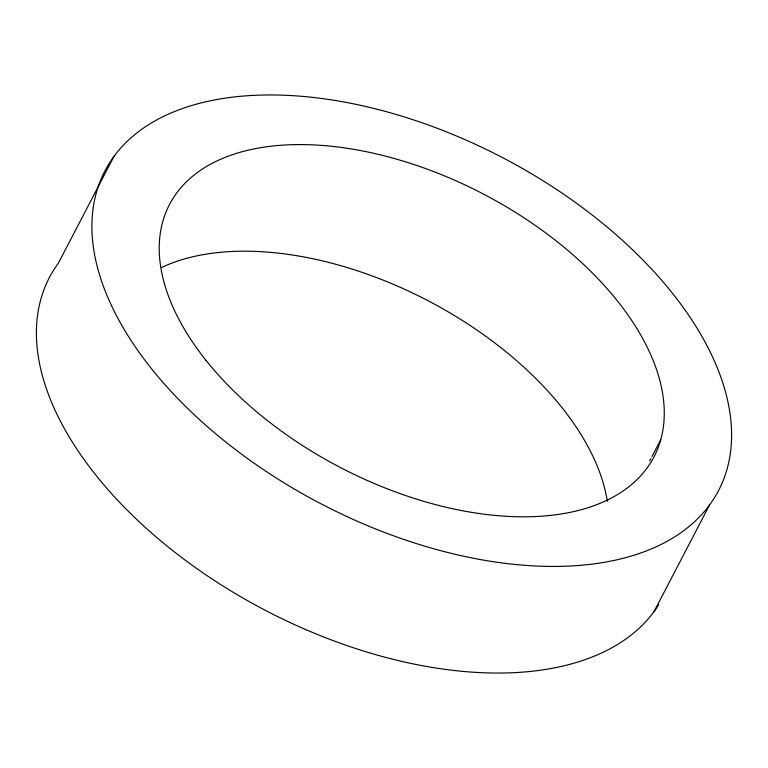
<?xml version="1.0" encoding="UTF-8"?>
<svg xmlns="http://www.w3.org/2000/svg" width="768" height="768" viewBox="0 0 768 768"><rect width="100%" height="100%" fill="white"/><g stroke="black" fill="none" stroke-linecap="round" stroke-linejoin="round"><path stroke-width="1.15" d="M113.99 156.346L58.493 262.954A345.955 195.456 27.5 0 0 245.731 599.635A345.955 195.456 27.5 0 0 658.685 604.781M649.757 460.829L650.851 458.717M651.955 456.605L660.739 439.718M654.01 611.654L709.507 505.046A345.955 195.456 27.5 0 0 364.061 106.109A345.955 195.456 27.5 0 0 161.683 380.938A345.955 195.456 27.5 0 0 709.507 505.046M161.645 267.475A273.12 154.301 27.5 0 1 428.966 301.2A273.12 154.301 27.5 0 1 607.334 501.418M205.939 360.269A273.12 154.301 27.5 0 0 641.376 475.037A273.12 154.301 27.5 0 0 387.936 156.778A273.12 154.301 27.5 0 0 205.939 360.269"/></g></svg>
